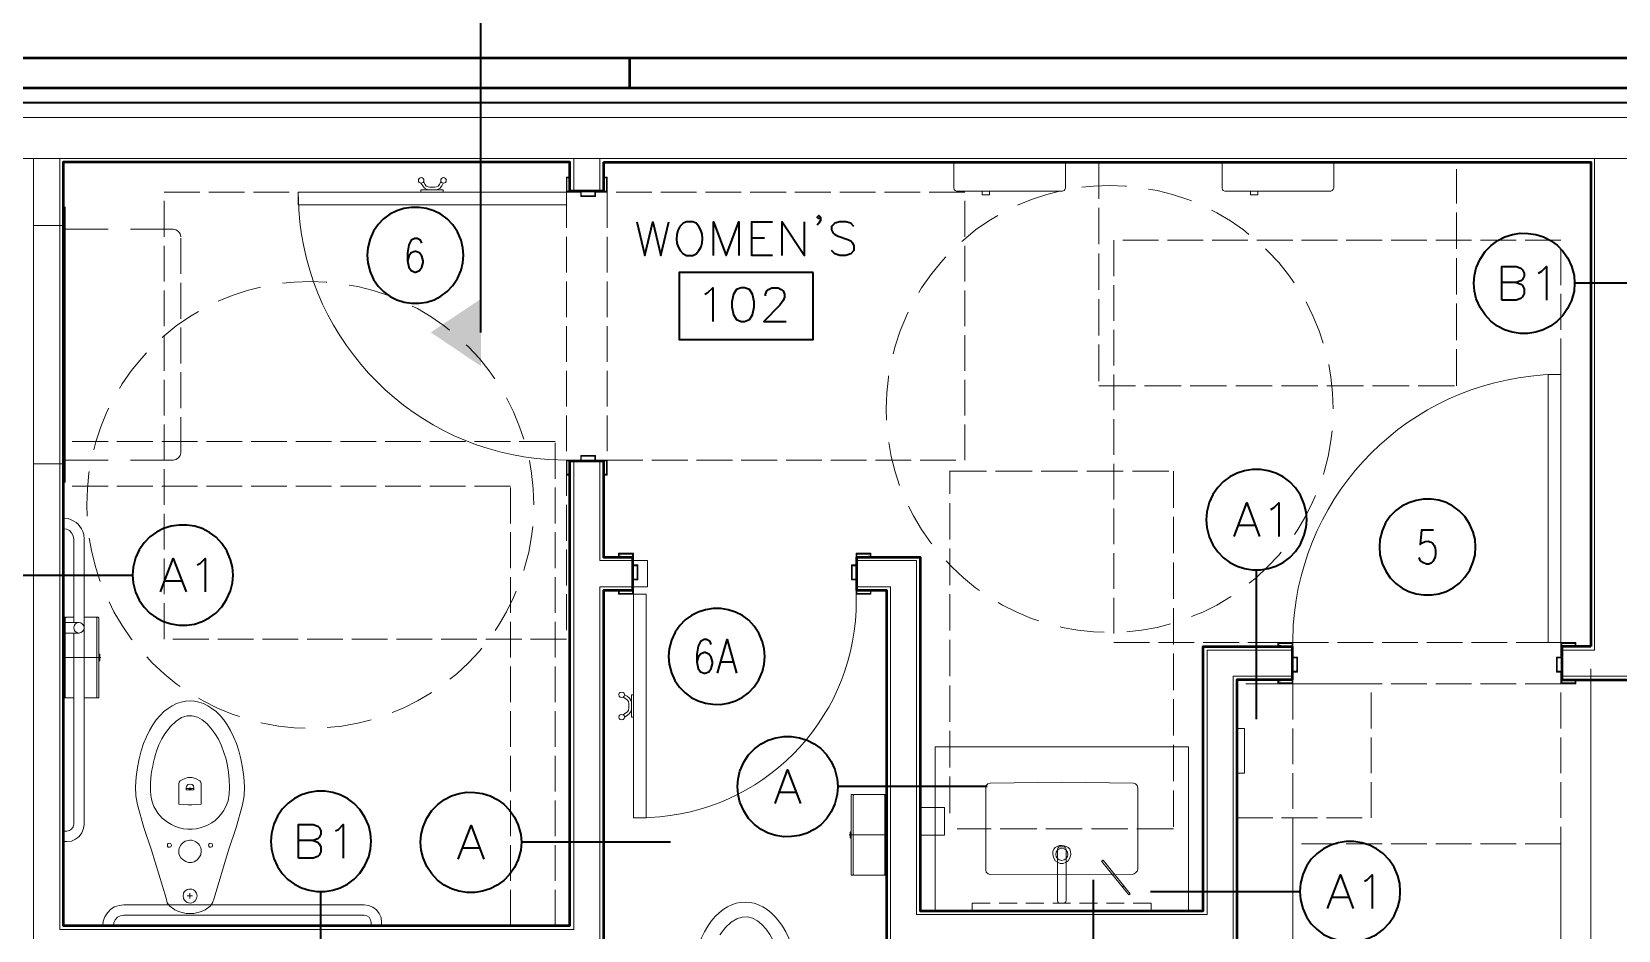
# Model space of a CAD drawing. Header units: inches. Extents: x 5 to 516, y -193 to 129.
# Drawn here: x 199.72 to 217.47, y 73.73 to 83.78 of the extents above; entities that cross this region are included whole.
import ezdxf

# ---------------------------------------------------------------- set-up
doc = ezdxf.new("R2010")
doc.units = ezdxf.units.IN
doc.header["$MEASUREMENT"] = 0
doc.linetypes.add('PDF_IMPORT', pattern=[1, 0.8, -0.2])
doc.layers.add('PDF2_Geometry', color=7, linetype='Continuous')
doc.layers.add('PDF2_Solid Fills', color=7, linetype='Continuous')

msp = doc.modelspace()

# ---------------------------------------------------------------- linework, layer by layer
at = {"layer": 'PDF2_Geometry', "lineweight": 35}
for points in [[(204.7453438, 80.4134199), (204.7453438, 85.1700871)], [(193.2120109, 82.9834207), (221.992012, 82.9834207)], [(206.4886775, 81.6500872), (206.5786775, 81.2734205), (206.6686775, 81.6500872), (206.7586775, 81.2734205), (206.8486775, 81.6500872)], [(207.152012, 81.6334206), (207.1153453, 81.6500872), (207.0453453, 81.6500872), (207.0086786, 81.6334206), (206.972012, 81.5967539)], [(207.3486765, 81.2734189), (207.3486765, 81.6500856), (207.4886765, 81.2734189), (207.6320099, 81.6500856), (207.6320099, 81.2734189)], [(208.0086795, 81.2734189), (207.7753462, 81.2734189), (207.7753462, 81.6500856), (208.0086795, 81.6500856)], [(208.1153459, 81.2734189), (208.1153459, 81.6500856), (208.365346, 81.2734189), (208.365346, 81.6500856)], [(208.5453454, 81.7034184), (208.5253454, 81.6867517), (208.5086788, 81.7034184), (208.5253454, 81.7200851), (208.5453454, 81.7034184), (208.5453454, 81.6667517), (208.5253454, 81.6334184), (208.5086788, 81.6134184)], [(208.9186772, 81.5967493), (208.8820105, 81.633416), (208.8286772, 81.6500826), (208.7586772, 81.6500826), (208.7053438, 81.633416), (208.6686771, 81.5967493), (208.6686771, 81.5600826), (208.6853438, 81.523416), (208.7053438, 81.5067493), (208.7420105, 81.4900826), (208.8486772, 81.4534159), (208.8820105, 81.4367493), (208.9020105, 81.4167493), (208.9186772, 81.3834159), (208.9186772, 81.3300826), (208.8820105, 81.2934159), (208.8286772, 81.2734159), (208.7586772, 81.2734159), (208.7053438, 81.2934159), (208.6686771, 81.3300826)], [(204.0853434, 81.4100834), (204.0720101, 81.4467501), (204.0320101, 81.4634168), (204.0053434, 81.4634168), (203.9653434, 81.4467501), (203.9386768, 81.3934168), (203.9253434, 81.3034167), (203.9253434, 81.2134167), (203.9386768, 81.1434167), (203.9653434, 81.1067501), (204.0053434, 81.0867501), (204.0186768, 81.0867501), (204.0586768, 81.1067501), (204.0853434, 81.1434167), (204.0986768, 81.1967501), (204.0986768, 81.2134167), (204.0853434, 81.2667501), (204.0586768, 81.3034167), (204.0186768, 81.3200834), (204.0053434, 81.3200834), (203.9653434, 81.3034167), (203.9386768, 81.2667501), (203.9253434, 81.2134167)], [(207.7753462, 81.4700878), (207.9186795, 81.4700878)], [(203.4820114, 81.3600821), (203.4753448, 81.2767487), (203.4820114, 81.190082)], [(204.5253448, 81.110082), (204.5453448, 81.190082), (204.5520115, 81.2767487), (204.5453448, 81.3600821), (204.5253448, 81.4434154)], [(207.0453453, 81.2734205), (207.1153453, 81.2734205), (207.152012, 81.2934205)], [(215.8786804, 80.7900812), (215.8586804, 80.8734145), (215.8520138, 80.9634145), (215.8586804, 81.0500812), (215.8786804, 81.1367479)], [(216.1653479, 80.7734189), (216.1653479, 81.1500856), (216.325348, 81.1500856), (216.3786813, 81.1334189), (216.395348, 81.1134189), (216.415348, 81.0767522), (216.415348, 81.0434189), (216.395348, 81.0067522), (216.3786813, 80.9900856), (216.325348, 80.9700856), (216.1653479, 80.9700856)], [(216.5753482, 81.0767501), (216.6120149, 81.0967501), (216.6653483, 81.1500834), (216.6653483, 80.7734167)], [(216.3253482, 80.9700877), (216.3786816, 80.9534211), (216.3953482, 80.9367544), (216.4153482, 80.9000877), (216.4153482, 80.8467544), (216.3953482, 80.8100877), (216.3786816, 80.793421), (216.3253482, 80.773421), (216.1653482, 80.773421)], [(216.9720139, 81.0500812), (216.9786806, 80.9634145), (216.9720139, 80.8734145)], [(218.645349, 80.9634145), (216.9786822, 80.9634145)], [(207.2486806, 80.8400828), (207.2853472, 80.8600828), (207.3386806, 80.9134162), (207.3386806, 80.5367495)], [(207.9286801, 80.8234202), (207.9286801, 80.8400869), (207.9453467, 80.8767536), (207.9620134, 80.8934202), (207.9986801, 80.9134202), (208.0720134, 80.9134202), (208.1053468, 80.8934202), (208.1253468, 80.8767536), (208.1420134, 80.8400869), (208.1420134, 80.8067536), (208.1253468, 80.7700869), (208.0886801, 80.7167536), (207.9086801, 80.5367535), (208.1586801, 80.5367535)], [(213.1720141, 78.130081), (213.3120141, 78.5067477), (213.4553475, 78.130081)], [(213.5820144, 78.433419), (213.6186811, 78.453419), (213.6720144, 78.5067523), (213.6720144, 78.1300856)], [(213.9553451, 78.1434203), (213.9753451, 78.230087), (213.9820117, 78.3167536), (213.9753451, 78.4067536), (213.9553451, 78.4934203)], [(212.865345, 78.4067536), (212.8586784, 78.3167536), (212.865345, 78.230087)], [(213.2253453, 78.2567493), (213.4020119, 78.2567493)], [(214.8020129, 78.096749), (214.7953463, 78.0134157), (214.8020129, 77.926749)], [(215.3986785, 78.2000815), (215.2653452, 78.2000815), (215.2520118, 78.0400815), (215.2653452, 78.0567482)], [(215.8453463, 77.846749), (215.8653463, 77.926749), (215.872013, 78.0134157), (215.8653463, 78.096749), (215.8453463, 78.1800824)], [(200.8553443, 77.7867517), (200.8486776, 77.6967517), (200.8553443, 77.610085)], [(201.1620102, 77.5100858), (201.3053435, 77.8834192), (201.4486768, 77.5100858)], [(201.5720105, 77.813417), (201.6086771, 77.8300837), (201.6620105, 77.883417), (201.6620105, 77.5100837)], [(201.9453444, 77.5234183), (201.9686777, 77.610085), (201.9753444, 77.6967517), (201.9686777, 77.7867517), (201.9453444, 77.870085)], [(213.4220141, 76.0867526), (213.4220141, 77.7567527)], [(215.2520118, 77.8600815), (215.2386785, 77.8967482)], [(199.1786794, 77.6967517), (200.8486795, 77.6967517)], [(201.2153413, 77.6334175), (201.3953413, 77.6334175)], [(206.8520136, 76.873418), (206.845347, 76.7867513), (206.8520136, 76.703418)], [(207.3220109, 76.9234159), (207.3086776, 76.9567492), (207.2686776, 76.9767492), (207.2420109, 76.9767492), (207.2020109, 76.9567492), (207.1753442, 76.9034159), (207.1620109, 76.8134158), (207.1620109, 76.7267492), (207.1753442, 76.6534158), (207.2020109, 76.6167492), (207.2420109, 76.6000825), (207.2553442, 76.6000825), (207.2953442, 76.6167492), (207.3220109, 76.6534158), (207.3353443, 76.7067492), (207.3353443, 76.7267492), (207.3220109, 76.7800825), (207.2953442, 76.8134158), (207.2553442, 76.8334158), (207.2420109, 76.8334158), (207.2020109, 76.8134158), (207.1753442, 76.7800825), (207.1620109, 76.7267492)], [(207.3920115, 76.6000855), (207.4986781, 76.9767522), (207.6053448, 76.6000855)], [(207.895347, 76.6200847), (207.915347, 76.703418), (207.9220137, 76.7867513), (207.915347, 76.873418), (207.895347, 76.953418)], [(207.4320098, 76.726747), (207.5653432, 76.726747)], [(207.6420126, 75.1567493), (207.6220126, 75.243416), (207.6153459, 75.333416), (207.6220126, 75.4200827), (207.6420126, 75.5067493)], [(208.0353424, 75.1434135), (208.1753424, 75.5200802), (208.3186758, 75.1434135)], [(208.7320127, 75.4200827), (208.7386793, 75.333416), (208.7320127, 75.243416)], [(208.0886804, 75.2700818), (208.265347, 75.2700818)], [(210.4086811, 75.333416), (208.738681, 75.333416)], [(202.7053452, 74.5334146), (202.7053452, 74.9067479), (202.8686786, 74.9067479), (202.9220119, 74.8900813), (202.9386786, 74.8734146), (202.9553453, 74.8367479), (202.9553453, 74.8000813), (202.9386786, 74.7634146), (202.9220119, 74.7467479), (202.8686786, 74.7300813), (202.7053452, 74.7300813)], [(203.1186753, 74.8367525), (203.1520087, 74.8534192), (203.205342, 74.9067526), (203.205342, 74.5334192)], [(203.4920128, 74.5467539), (203.5120128, 74.6334206), (203.5186795, 74.7200872), (203.5120128, 74.8067539), (203.4920128, 74.8934206)], [(204.4920139, 74.5200818), (204.6353473, 74.8967485), (204.7786806, 74.5200818)], [(202.4020127, 74.8067539), (202.3953461, 74.7200872), (202.4020127, 74.6334206)], [(202.8686753, 74.7300834), (202.9220087, 74.7100834), (202.9386753, 74.6934168), (202.955342, 74.6567501), (202.955342, 74.6034168), (202.9386753, 74.5667501), (202.9220087, 74.5500834), (202.8686753, 74.5334167), (202.705342, 74.5334167)], [(204.0986773, 74.5367509), (204.0786773, 74.6200842), (204.0720107, 74.7100842), (204.0786773, 74.7967509), (204.0986773, 74.8834176)], [(205.1920107, 74.7967509), (205.1986775, 74.7100842), (205.1920107, 74.6200842)], [(206.8653458, 74.7100842), (205.198679, 74.7100842)], [(204.5453451, 74.6467501), (204.7253451, 74.6467501)], [(211.595347, 74.2900877), (211.595347, 72.6200877)], [(213.9120166, 74.2467495), (213.90535, 74.1600828), (213.9120166, 74.0700828)], [(214.2153424, 73.9700872), (214.3586757, 74.3467539), (214.5020091, 73.9700872)], [(214.6286793, 74.2734184), (214.6620126, 74.2934184), (214.7153459, 74.3467517), (214.7153459, 73.970085)], [(215.0020167, 73.9834162), (215.0220167, 74.0700828), (215.0286834, 74.1600828), (215.0220167, 74.2467495), (215.0020167, 74.3334162)], [(202.9553453, 72.4867496), (202.9553453, 74.1567497)], [(212.2353482, 74.1600828), (213.9053482, 74.1600828)], [(214.2686803, 74.0967487), (214.4486803, 74.0967487)]]:
    msp.add_lwpolyline(points, dxfattribs=at)
at = {"layer": 'PDF2_Geometry', "lineweight": 50}
for points in [[(193.2120109, 83.4834207), (221.992012, 83.4834207), (221.992012, 82.816754)], [(206.4086808, 83.4834207), (206.4086808, 83.1500874)], [(193.2120109, 83.1500874), (221.992012, 83.1500874)], [(206.1186807, 82.316754), (206.1186807, 81.9934206), (205.742014, 81.9934206), (205.742014, 82.316754), (200.0753469, 82.316754), (200.0753469, 73.7767532), (205.742014, 73.7767532), (205.742014, 78.9767537), (206.1186807, 78.9767537), (206.1186807, 77.9000869), (206.442014, 77.9000869), (206.442014, 77.5267535), (206.1186807, 77.5267535), (206.1186807, 71.526753)], [(206.1186756, 82.316754), (217.1586765, 82.316754), (217.1586765, 76.9000869)], [(209.2853476, 71.526753), (209.2853476, 77.5267535), (208.9520142, 77.5267535), (208.9520142, 77.9000869), (209.658681, 77.9000869), (209.658681, 73.9434199), (212.8253479, 73.9434199), (212.8253479, 76.9000869), (213.8186816, 76.9000869), (213.8186816, 76.5267534), (213.2020146, 76.5267534), (213.2020146, 70.6500864)], [(217.1586816, 76.9000869), (216.8353483, 76.9000869), (216.8353483, 76.5267535)], [(216.8353445, 76.5267483), (217.9853446, 76.5267483)]]:
    msp.add_lwpolyline(points, dxfattribs=at)
at = {"layer": 'PDF2_Geometry', "lineweight": 9}
for points in [[(193.2120109, 82.3600821), (221.992012, 82.3600821), (221.992012, 82.8167488)], [(221.9920153, 82.816754), (193.2120143, 82.816754)], [(193.2120109, 57.3167486), (217.2020132, 57.3167486), (217.2020132, 64.4000825), (199.7420115, 64.4000825), (199.7420115, 82.3600838)], [(200.0353418, 82.3600821), (200.0353418, 73.7334148), (205.7853422, 73.7334148), (205.7853422, 78.9767484), (206.0753423, 78.9767484), (206.0753423, 77.8600818), (206.6086756, 77.8600818), (206.6086756, 77.5667485), (206.0753423, 77.5667485), (206.0753423, 71.4834147)], [(206.0753474, 82.3600821), (206.0753474, 81.9934154), (205.7853474, 81.9934154), (205.7853474, 82.3600821)], [(217.6586817, 82.3600821), (217.6586817, 76.8600817), (217.9853484, 76.8600817), (217.9853484, 76.5667484), (216.8353483, 76.5667484), (216.8353483, 76.8600817), (217.202015, 76.8600817), (217.202015, 82.3600821)], [(209.3253426, 71.4834147), (209.3253426, 77.5667485), (208.9520091, 77.5667485), (208.9520091, 77.8600818), (209.6186759, 77.8600818), (209.6186759, 73.9000815), (212.8686761, 73.9000815), (212.8686761, 76.8600817), (213.8186765, 76.8600817), (213.8186765, 76.5667484), (213.1586762, 76.5667484), (213.1586762, 70.6100812)]]:
    msp.add_lwpolyline(points, dxfattribs=at)
at = {"layer": 'PDF2_Geometry', "lineweight": 15}
for points in [[(210.0353426, 82.316754), (210.0353426, 82.0267539), (210.0386759, 82.0100873), (210.0486759, 82.0000873), (210.0653426, 81.9934206), (211.2520093, 81.9934206), (211.2686761, 82.0000873), (211.2786759, 82.0100873), (211.2853427, 82.0267539), (211.2853427, 82.316754)], [(213.0353428, 82.316754), (213.0353428, 82.0267539), (213.0386761, 82.0100873), (213.0486761, 82.0000873), (213.0653428, 81.9934206), (214.2520096, 81.9934206), (214.2686763, 82.0000873), (214.2786762, 82.0100873), (214.2853429, 82.0267539), (214.2853429, 82.316754)], [(204.0753472, 81.9834163), (204.0753472, 82.0067496), (204.3253473, 82.0067496), (204.3253473, 81.9834163)], [(206.5953423, 77.4834202), (206.5953423, 74.98342), (206.4520089, 74.98342), (206.4520089, 77.4834202)], [(217.1586816, 71.0400862), (217.1586816, 76.6500868)], [(206.3220108, 76.3900838), (206.3353442, 76.3867505), (206.3486775, 76.3767505), (206.3520108, 76.3600838), (206.3486775, 76.3434172), (206.3353442, 76.3334172), (206.3220108, 76.3300838), (206.3053442, 76.3334172), (206.2920108, 76.3434172), (206.2886775, 76.3600838), (206.2920108, 76.3767505), (206.3053442, 76.3867505)], [(206.42868, 76.1100816), (206.42868, 76.3600817), (206.4520133, 76.3600817), (206.4520133, 76.1100816)], [(206.3220108, 76.1400838), (206.3353442, 76.1367505), (206.3486775, 76.1267505), (206.3520108, 76.1100838), (206.3486775, 76.0934171), (206.3353442, 76.0834171), (206.3220108, 76.0800838), (206.3053442, 76.0834171), (206.2920108, 76.0934171), (206.2886775, 76.1100838), (206.2920108, 76.1267505), (206.3053442, 76.1367505)], [(213.2020095, 75.9834201), (213.2020095, 75.4834201), (213.2853428, 75.4834201), (213.2853428, 75.9834201)], [(212.6586813, 73.9434148), (212.6586813, 75.7767483), (209.8253477, 75.7767483), (209.8253477, 73.9434148)], [(209.93201, 74.7900878), (209.93201, 75.0967545), (209.6586767, 75.0967545), (209.6586767, 74.7900878)], [(212.0086771, 74.1334173), (211.7053438, 74.510084), (211.6886771, 74.4967506), (211.9920105, 74.1200839)], [(201.4620091, 74.1100815), (201.5220091, 74.1100815)], [(201.4920137, 74.1400861), (201.4920137, 74.0800861)]]:
    msp.add_lwpolyline(points, close=True, dxfattribs=at)
at = {"layer": 'PDF2_Geometry', "linetype": 'PDF_IMPORT', "lineweight": 15, "ltscale": 0.51}
for points in [[(215.4820118, 82.316754), (211.6586812, 82.3200873)], [(211.6586812, 82.316754), (211.6586812, 79.8167521), (215.6586834, 79.8167538), (215.6586815, 82.240084)], [(209.9920144, 75.0367512), (209.9920144, 78.8634152)], [(209.9920144, 78.8600819), (212.4920094, 78.8600819), (212.4920146, 74.8600829), (210.0720141, 74.8600815)]]:
    msp.add_lwpolyline(points, dxfattribs=at)
at = {"layer": 'PDF2_Geometry', "linetype": 'PDF_IMPORT', "lineweight": 15, "ltscale": 0.5}
for points in [[(205.7020089, 81.9834206), (205.7020089, 76.9834202), (201.2020085, 76.9834202), (201.2020085, 81.9834206), (205.7020089, 81.9834206)], [(210.1586811, 81.9834206), (206.1586756, 81.9834206), (206.1586807, 78.9834204), (210.1586759, 78.9834204), (210.1586811, 81.9834206)], [(201.3886812, 79.0667537), (201.3886812, 81.4834206)], [(216.8253483, 76.943415), (216.8253483, 81.4434154), (211.8253479, 81.4434154), (211.8253479, 76.943415), (216.8253483, 76.943415)], [(205.5753474, 73.7767481), (205.5753474, 79.1934152), (200.0753418, 79.1934152)], [(200.0753469, 73.7767481), (205.0753473, 73.7767481), (205.0753473, 78.6934203), (200.0753469, 78.6934152), (200.0753469, 73.7767533)], [(214.7020096, 74.98342), (214.7020096, 76.4834202), (213.2020095, 76.4834202), (213.2020095, 74.98342), (214.7020096, 74.98342)], [(216.8253483, 72.4834198), (216.8253483, 76.483415), (213.825348, 76.4834202), (213.825348, 72.4834147), (216.8253483, 72.4834198)], [(216.8253483, 70.6934145), (216.8253483, 74.69342), (213.825348, 74.6934149), (213.825348, 70.6934197), (216.8253483, 70.6934145)]]:
    msp.add_lwpolyline(points, dxfattribs=at)
at = {"layer": 'PDF2_Geometry', "lineweight": 15}
for points in [[(202.7020086, 81.9834206), (202.7020086, 81.8400873)], [(204.0753472, 82.0834165), (204.0953472, 82.0534165)], [(204.3253473, 81.9834206), (204.0753472, 81.9834206)], [(204.1753432, 82.0067496), (204.1453432, 82.0100829), (204.1153432, 82.0267496), (204.0953432, 82.0534163)], [(204.1053426, 82.1000859), (204.1220093, 82.0667526)], [(204.2286765, 82.0367518), (204.1753432, 82.0367518), (204.1553432, 82.0400851), (204.1353432, 82.0500851), (204.1220098, 82.0667518)], [(204.2986749, 82.1000859), (204.2820082, 82.0667526), (204.2686749, 82.0500859), (204.2486749, 82.0400859), (204.2286749, 82.0367526)], [(204.3086779, 82.0534211), (204.2886779, 82.0267545), (204.2586779, 82.0100878), (204.2286779, 82.0067545)], [(204.3253473, 82.0834165), (204.3086806, 82.0534165)], [(205.7020089, 81.9834206), (205.7020089, 82.1500873), (205.7420089, 82.1500873)], [(205.862016, 81.9834206), (205.7020159, 81.9834206)], [(205.7353487, 82.1434168), (205.7086821, 82.1434168), (205.7086821, 81.9934168), (205.8686821, 81.9934168), (205.8686821, 81.9400835), (206.0220154, 81.9400835), (206.0220154, 81.9934168), (206.1520154, 81.9934168), (206.1520154, 82.1434168), (206.1253488, 82.1434168)], [(205.7353477, 82.1434141), (205.7353477, 82.1200808)], [(205.7353477, 82.1200851), (205.7420143, 82.1200851)], [(205.742014, 82.1500873), (205.742014, 82.1200873)], [(206.0286826, 81.9834192), (206.0286826, 81.9334192), (205.862016, 81.9334192), (205.862016, 81.9834192)], [(205.9286799, 81.9834206), (205.9286799, 81.9867539)], [(206.0286826, 81.9834206), (206.1586826, 81.9834206)], [(206.1186756, 82.1500873), (206.1586756, 82.1500873)], [(206.1186756, 82.1500851), (206.1186756, 82.1200851), (206.1253423, 82.1200851)], [(206.1253488, 82.1200851), (206.1253488, 82.1434184)], [(206.1586807, 81.9834206), (206.1586807, 82.1500873)], [(210.4353467, 81.9934168), (210.4353467, 81.9534168), (210.3520133, 81.9534168), (210.3520133, 81.9934168)], [(211.2220153, 81.9934168), (211.0753486, 81.9567501), (210.9053486, 81.9000835), (210.7486819, 81.8367501)], [(211.9653422, 82.0500846), (211.9553422, 82.0500846), (211.7786755, 82.0567512), (211.5986755, 82.0500846), (211.4653421, 82.0367512)], [(212.6920132, 81.8834179), (212.6520132, 81.9000845), (212.4820132, 81.9567512), (212.3086799, 82.0000846), (212.2120132, 82.0167512)], [(213.4353469, 81.9934168), (213.4353469, 81.9534168), (213.3520136, 81.9534168), (213.3520136, 81.9934168)], [(200.0953461, 78.7334203), (200.0953461, 81.8167539)], [(210.528683, 81.7200878), (210.4253497, 81.6600878), (210.278683, 81.5600878), (210.1420163, 81.4467544), (210.1253496, 81.4300878)], [(213.3353442, 81.5100861), (213.2753442, 81.5600861), (213.1286775, 81.6600862), (212.9753442, 81.7500862), (212.9186775, 81.7800862)], [(200.0953461, 78.9434152), (199.7420128, 78.9434152), (199.7420128, 81.6100821)], [(199.7420136, 81.6100821), (200.0953469, 81.6100821)], [(200.575347, 81.5667539), (200.0953469, 81.5667539)], [(201.3886812, 81.4834206), (201.3820145, 81.5167539), (201.3653478, 81.5434206), (201.3353478, 81.5600872), (201.3053478, 81.5667539), (200.8253478, 81.5667539)], [(213.8420106, 80.9667511), (213.7786773, 81.0567511), (213.6686773, 81.1934178), (213.5453439, 81.3267512), (213.5220106, 81.3467512)], [(209.9453496, 81.2567495), (209.8886829, 81.1934162), (209.7786829, 81.0567495), (209.6753496, 80.9100828), (209.6453496, 80.8600828)], [(202.2820121, 80.9200864), (202.1320121, 80.8834197), (201.9653454, 80.826753), (201.8086788, 80.7634197)], [(203.0220092, 80.9767473), (203.0153425, 80.9767473), (202.8386759, 80.983414), (202.6586759, 80.9767473), (202.5253425, 80.963414)], [(203.7486803, 80.8100807), (203.7120136, 80.8267473), (203.5420136, 80.883414), (203.3686803, 80.9267473), (203.2720136, 80.943414)], [(214.1653478, 80.293418), (214.1220144, 80.4300847), (214.0520144, 80.5967514), (213.9753478, 80.7534181)], [(201.5886798, 80.6467506), (201.4853465, 80.5867506), (201.3386798, 80.4867506), (201.2020131, 80.3734172), (201.1820131, 80.3567505)], [(204.3953478, 80.4367489), (204.3353478, 80.4867489), (204.1886811, 80.5867489), (204.0353478, 80.6800823), (203.9753478, 80.7067489)], [(209.5253463, 80.6400842), (209.5053463, 80.5967508), (209.4353463, 80.4300842), (209.3786796, 80.2600841), (209.3553463, 80.1734175)], [(204.9020143, 79.8934139), (204.8386809, 79.9834139), (204.7286809, 80.1200806), (204.6053476, 80.253414), (204.5820142, 80.273414)], [(201.0053465, 80.1834191), (200.9486798, 80.1200858), (200.8353464, 79.9834191), (200.7353464, 79.8367524), (200.7053464, 79.7867524)], [(214.2786833, 79.5567508), (214.2720166, 79.7367508), (214.2520166, 79.9134174), (214.2286833, 80.0534175)], [(209.3053485, 79.9267527), (209.3053485, 79.9134193), (209.2853485, 79.7367527), (209.2786818, 79.5567527), (209.2820151, 79.430086)], [(216.8253483, 79.9434153), (216.6820149, 79.9434153)], [(205.2253446, 79.2200876), (205.178678, 79.3567543), (205.1120113, 79.5234209), (205.0320113, 79.6800876)], [(200.5853432, 79.5667537), (200.5620098, 79.5234204), (200.4953432, 79.3567537), (200.4386765, 79.190087), (200.4153432, 79.100087)], [(209.3086783, 79.183419), (209.335345, 79.0267523), (209.3786783, 78.853419), (209.4286783, 78.7000856)], [(214.1686776, 78.8234201), (214.1786776, 78.8534201), (214.2220109, 79.0267534), (214.2520109, 79.2000868), (214.2653443, 79.3134201)], [(200.0953461, 78.9834204), (200.5753462, 78.9834204)], [(200.825347, 78.9834204), (201.305347, 78.9834204)], [(201.3053478, 78.9834204), (201.3353478, 78.990087), (201.3653478, 79.010087), (201.3820145, 79.0367537), (201.3886812, 79.0667537)], [(205.3386801, 78.4834203), (205.3320135, 78.6634203), (205.3120135, 78.840087), (205.2886801, 78.980087)], [(205.862016, 78.9834204), (205.7020159, 78.9834204)], [(205.7353487, 78.8267472), (205.7086821, 78.8267472), (205.7086821, 78.9767472), (205.8686821, 78.9767472), (205.8686821, 79.0300805), (206.0220154, 79.0300805), (206.0220154, 78.9767472), (206.1520154, 78.9767472), (206.1520154, 78.8267472), (206.1253488, 78.8267472)], [(206.0286826, 78.9834182), (206.0286826, 79.0367515), (205.862016, 79.0367515), (205.862016, 78.9834182)], [(205.9286799, 78.9834204), (205.9286799, 78.9867537)], [(206.0286826, 78.9834204), (206.1586826, 78.9834204)], [(206.1586807, 78.9834204), (206.1586807, 78.8167537)], [(200.3653453, 78.8567521), (200.362012, 78.8400854), (200.3453453, 78.6634187), (200.3386787, 78.4834187), (200.342012, 78.356752)], [(205.7353477, 78.8500857), (205.7420143, 78.8500857)], [(205.7353477, 78.8267499), (205.7353477, 78.8500832)], [(206.1186756, 78.8167523), (206.1186756, 78.8500857), (206.1253423, 78.8500857)], [(206.1186756, 78.8167537), (206.1586756, 78.8167537)], [(206.1253488, 78.8500857), (206.1253488, 78.8267523)], [(209.5286829, 78.4700875), (209.5853496, 78.3600875), (209.6753496, 78.2067542), (209.7786829, 78.0600875), (209.7886829, 78.0467542)], [(213.8453472, 78.1534168), (213.8820139, 78.2067501), (213.9720139, 78.3600834), (214.0520139, 78.5200835), (214.0820139, 78.5900835)], [(200.1286776, 78.3300856), (200.0753442, 78.333419)], [(200.1920122, 78.1000856), (200.1853456, 78.1367523), (200.1686789, 78.1700856), (200.1453456, 78.1967523), (200.1120122, 78.2134189), (200.0753456, 78.2167523)], [(200.1920122, 77.1667495), (200.1920122, 78.1000828)], [(200.3086776, 78.1000856), (200.3053442, 78.1534189)], [(200.3086776, 75.4567545), (200.3086776, 74.9134211), (200.3086776, 78.1000882)], [(200.3653453, 78.1100818), (200.3953453, 77.9534151), (200.4386787, 77.7800818), (200.4886787, 77.6267484)], [(205.2253446, 77.7500829), (205.2353446, 77.7800829), (205.2820113, 77.9534162), (205.3120113, 78.1300829), (205.3253446, 78.2400829)], [(206.2853423, 77.9000869), (206.2853423, 77.9434203)], [(206.4520089, 77.9434151), (206.2853423, 77.9434151)], [(206.2853444, 77.9000869), (206.3153444, 77.9000869), (206.3153444, 77.9100869)], [(206.3153444, 77.9100831), (206.2920111, 77.9100831)], [(206.2920127, 77.5167498), (206.2920127, 77.4934164), (206.4420127, 77.4934164), (206.4420127, 77.6534165), (206.4953461, 77.6534165), (206.4953461, 77.8034165), (206.4420127, 77.8034165), (206.4420127, 77.9334165), (206.2920127, 77.9334165), (206.2920127, 77.9100831)], [(206.4520089, 77.813417), (206.4520089, 77.943417)], [(209.1020092, 77.5167498), (209.1020092, 77.4934164), (208.9520091, 77.4934164), (208.9520091, 77.6534165), (208.8986758, 77.6534165), (208.8986758, 77.8034165), (208.9520091, 77.8034165), (208.9520091, 77.9334165), (209.1020092, 77.9334165), (209.1020092, 77.9100831)], [(208.9420129, 77.813417), (208.9420129, 77.943417)], [(208.9420129, 77.9434151), (209.1086796, 77.9434151)], [(209.1086775, 77.9000869), (209.0786775, 77.9000869), (209.0786775, 77.9100869)], [(209.0786775, 77.9100831), (209.1020108, 77.9100831)], [(209.1086796, 77.9000869), (209.1086796, 77.9434203)], [(213.3386808, 77.606752), (213.4153475, 77.666752), (213.5453475, 77.7900853), (213.6686808, 77.9200853), (213.6953475, 77.9534186)], [(206.4520103, 77.813417), (206.5020103, 77.813417), (206.5020103, 77.6467503), (206.4520103, 77.6467503)], [(208.9420116, 77.813417), (208.8920116, 77.813417), (208.8920116, 77.6467503), (208.9420116, 77.6467503)], [(209.9486794, 77.856752), (210.0120128, 77.7900853), (210.1420128, 77.666752), (210.2786794, 77.556752), (210.3220128, 77.5267519)], [(206.4520089, 77.7134143), (206.4520089, 77.7167476)], [(206.4520089, 77.6467503), (206.4520089, 77.483417)], [(208.9420129, 77.7134143), (208.9420129, 77.7167476)], [(208.9420129, 77.6467503), (208.9420129, 77.483417)], [(200.5886798, 77.4000869), (200.6420131, 77.2867536), (200.7353464, 77.1334202), (200.8353464, 76.9867535), (200.8453464, 76.9734202)], [(204.9053441, 77.0800863), (204.9420107, 77.1334197), (205.0320107, 77.286753), (205.1120107, 77.446753), (205.1420107, 77.516753)], [(206.4520089, 77.4834202), (206.2853423, 77.4834202), (206.2853423, 77.5267536)], [(206.2853423, 77.5267484), (206.3153423, 77.5267484)], [(206.2920154, 77.5167522), (206.3153488, 77.5167522)], [(206.3153444, 77.5167522), (206.3153444, 77.5267522)], [(209.0786775, 77.5167522), (209.0786775, 77.5267522)], [(209.1020132, 77.5167522), (209.0786799, 77.5167522)], [(210.5320128, 77.3934137), (210.5786795, 77.3634137), (210.7386795, 77.2834137), (210.9053462, 77.2134137), (210.9853462, 77.186747)], [(212.6953498, 77.2334202), (212.8186832, 77.2834202), (212.9753499, 77.3634202), (213.1286832, 77.4534202), (213.1386832, 77.4600869)], [(200.0953467, 77.226747), (200.0820133, 77.226747), (200.07868, 77.2234137), (200.0753467, 77.2200804)], [(200.0753469, 77.2200863), (200.0753469, 76.3300863), (200.0786803, 76.3267529), (200.0820136, 76.3267529)], [(200.0953461, 77.226747), (200.0953461, 76.3267469)], [(200.0953461, 77.2200874), (200.0986794, 77.2200874)], [(200.0986759, 77.2200874), (200.1020093, 77.2234208)], [(200.192009, 77.226747), (200.1053423, 77.226747), (200.102009, 77.226747), (200.102009, 77.2234137)], [(200.3086776, 77.226747), (200.4420109, 77.226747)], [(200.4420155, 77.2267506), (200.4453489, 77.2267506), (200.4453489, 77.2234172), (200.4486822, 77.2200839)], [(200.4520085, 77.2200874), (200.4486751, 77.2200874)], [(200.4653418, 77.226747), (200.4520085, 77.226747), (200.4520085, 76.3267469), (200.4653418, 76.3267469)], [(200.4653413, 76.3267497), (200.4686746, 76.3267497), (200.4720079, 76.330083), (200.4720079, 77.2200831)], [(200.4720144, 77.2200874), (200.4653478, 77.2267541)], [(200.2520098, 77.1667495), (200.0753431, 77.1667495)], [(200.2520098, 77.0500842), (200.0753431, 77.0500842)], [(200.1920122, 74.9134195), (200.1920122, 77.0500863)], [(211.2253451, 77.1200847), (211.2486784, 77.113418), (211.4220118, 77.083418), (211.5986785, 77.063418), (211.7186785, 77.0600847)], [(211.9686788, 77.063417), (212.1353454, 77.083417), (212.3086788, 77.113417), (212.4586788, 77.153417)], [(204.3986776, 76.5334147), (204.4753443, 76.5934147), (204.6053443, 76.7167481), (204.7286776, 76.8467481), (204.7553443, 76.8800814)], [(213.6686775, 76.9100831), (213.6920109, 76.9100831)], [(213.6686816, 76.9100855), (213.6686816, 76.9334188), (213.8186816, 76.9334188), (213.8186816, 76.7734188), (213.872015, 76.7734188), (213.872015, 76.6234188), (213.8186816, 76.6234188), (213.8186816, 76.4934188), (213.6686816, 76.4934188), (213.6686816, 76.5167521)], [(213.6920133, 76.9100831), (213.6920133, 76.9000831)], [(213.825348, 76.780085), (213.825348, 76.9434183)], [(216.9853445, 76.9100855), (216.9853445, 76.9334188), (216.8353445, 76.9334188), (216.8353445, 76.7734188), (216.7820111, 76.7734188), (216.7820111, 76.6234188), (216.8353445, 76.6234188), (216.8353445, 76.4934188), (216.9853445, 76.4934188), (216.9853445, 76.5167521)], [(216.8253483, 76.780085), (216.8253483, 76.9434183)], [(216.8253483, 76.943415), (216.9920149, 76.943415), (216.9920149, 76.9000817)], [(216.9620128, 76.9100831), (216.9620128, 76.9000831)], [(216.9920149, 76.9000869), (216.9620149, 76.9000869)], [(216.9853486, 76.9100831), (216.9620152, 76.9100831)], [(200.0720103, 76.7767484), (200.4953437, 76.7767484)], [(200.4720144, 76.8134169), (200.4786811, 76.8134169)], [(200.4720144, 76.7400866), (200.4786811, 76.7400866)], [(200.4820106, 76.8100803), (200.4786773, 76.8134137)], [(200.4786808, 76.7400866), (200.4820142, 76.7434199)], [(200.4820139, 76.8100874), (200.4853472, 76.8034207), (200.4853472, 76.7500874)], [(200.4820139, 76.7434196), (200.4853472, 76.746753), (200.4853472, 76.7500863)], [(200.4853472, 76.8034175), (200.4853472, 76.8000841), (200.4853472, 76.7500841)], [(200.4853472, 76.7500828), (200.4853472, 76.7534161)], [(201.0086763, 76.7834148), (201.0686763, 76.7167481), (201.2020096, 76.5934147), (201.3386763, 76.4834147), (201.3820096, 76.4534147)], [(213.8253459, 76.6134183), (213.8786792, 76.6134183), (213.8786792, 76.780085), (213.8253459, 76.780085)], [(213.825348, 76.7134142), (213.825348, 76.7167475)], [(216.8253469, 76.6134183), (216.7753469, 76.6134183), (216.7753469, 76.780085), (216.8253469, 76.780085)], [(216.8253483, 76.7134142), (216.8253483, 76.7167475)], [(213.65868, 76.5267483), (213.6920133, 76.5267483), (213.6920133, 76.5167483)], [(213.6586813, 76.5267483), (213.6586813, 76.483415)], [(213.825348, 76.4834202), (213.6586813, 76.4834202)], [(213.6920133, 76.5167521), (213.66868, 76.5167521)], [(213.825348, 76.6134183), (213.825348, 76.4834183)], [(216.8253483, 76.6134183), (216.8253483, 76.4834183)], [(216.8253483, 76.4834202), (216.9920149, 76.4834202)], [(216.9920128, 76.5267483), (216.9620128, 76.5267483), (216.9620128, 76.5167483)], [(216.9620128, 76.5167521), (216.9853461, 76.5167521)], [(216.9920149, 76.5267483), (216.9920149, 76.483415)], [(200.0820133, 76.3267497), (200.0953467, 76.3267497)], [(200.0953461, 76.3300863), (200.0986794, 76.3300863)], [(200.1053458, 76.3267497), (200.1020125, 76.3267497), (200.1020125, 76.330083), (200.0986792, 76.330083)], [(200.1053423, 76.3267497), (200.192009, 76.3267497)], [(200.3086776, 76.3267497), (200.4420109, 76.3267497)], [(200.4420123, 76.3267497), (200.4453456, 76.3267497)], [(200.4486787, 76.3300863), (200.4453453, 76.3300863), (200.4453453, 76.3267529)], [(200.4520085, 76.3300863), (200.4486751, 76.3300863)], [(201.5886798, 76.3200833), (201.6386798, 76.2900833), (201.7986799, 76.2100833), (201.9653465, 76.1434166), (202.0453465, 76.1167499)], [(203.7520101, 76.160083), (203.8753434, 76.210083), (204.0353434, 76.290083), (204.1886768, 76.380083), (204.1953435, 76.3867497)], [(206.3353436, 76.3334161), (206.368677, 76.3134161), (206.3853436, 76.3000827), (206.3953436, 76.2834161), (206.398677, 76.2600827)], [(206.352013, 76.3600817), (206.382013, 76.343415)], [(206.3820084, 76.3434191), (206.4086751, 76.3200857), (206.4253417, 76.2934191), (206.4286751, 76.2600857)], [(206.4520089, 76.3600817), (206.4520089, 76.1100816)], [(206.3353436, 76.136754), (206.368677, 76.156754)], [(206.352013, 76.1100816), (206.382013, 76.1267483)], [(206.3986778, 76.2600844), (206.3986778, 76.2100844), (206.3953444, 76.186751), (206.3853444, 76.1700844), (206.3686778, 76.156751)], [(206.42868, 76.2100844), (206.4253466, 76.176751), (206.40868, 76.1500844), (206.3820133, 76.126751)], [(202.2853419, 76.0467475), (202.305342, 76.0400808), (202.4820086, 76.0100808), (202.6586753, 75.9900808), (202.7786753, 75.9867475)], [(203.0253458, 75.9934163), (203.1920125, 76.010083), (203.3686792, 76.040083), (203.5186792, 76.080083)], [(201.2120126, 75.9234198), (201.1786793, 75.8667532), (201.1453459, 75.8000865), (201.1186793, 75.7300865)], [(200.8886792, 75.4434195), (200.8820126, 75.3300862)], [(201.6020126, 75.3967502), (201.5620126, 75.4200835), (201.515346, 75.4334168), (201.4686793, 75.4334168), (201.4253459, 75.4200835), (201.3820126, 75.3967502)], [(201.8886793, 75.1034198), (201.9186793, 75.1734198), (201.9320127, 75.2467531), (201.935346, 75.3234198), (201.9320127, 75.4100865), (201.9220127, 75.4934198)], [(202.1020127, 75.3300862), (202.095346, 75.4434195)], [(200.882008, 75.3300862), (200.8853413, 75.2300862), (200.9053413, 75.1300862)], [(201.382008, 75.3967502), (201.372008, 75.3834168), (201.3686747, 75.3634168)], [(201.3686752, 75.3634182), (201.3686752, 75.1367515), (201.4720086, 75.1300848)], [(201.5353419, 75.2967534), (201.5353419, 75.3167534), (201.5320086, 75.3400867), (201.5153419, 75.3567534), (201.4920086, 75.3600867), (201.4686752, 75.3567534), (201.4553419, 75.3400867), (201.4486752, 75.3167534)], [(201.5353419, 75.3034206), (201.5353419, 75.3067539), (201.5286752, 75.3067539), (201.5253419, 75.3100873), (201.5086752, 75.3100873), (201.5020086, 75.3134206), (201.4820086, 75.3134206), (201.4753419, 75.3100873), (201.4620085, 75.3100873), (201.4553419, 75.3067539), (201.4486752, 75.3067539), (201.4486752, 75.3034206)], [(201.4486787, 75.3167534), (201.4486787, 75.2967534)], [(201.4486787, 75.2967474), (201.4920121, 75.2934141), (201.5353454, 75.2967474)], [(201.482011, 75.3067539), (201.4786777, 75.3067539), (201.4786777, 75.3034206), (201.4753443, 75.3034206), (201.4786777, 75.3034206), (201.482011, 75.3000873), (201.502011, 75.3000873), (201.5053443, 75.3034206), (201.5086777, 75.3034206), (201.5053443, 75.3034206), (201.5053443, 75.3067539), (201.502011, 75.3067539)], [(201.5120086, 75.1300848), (201.6186752, 75.1367515), (201.6186752, 75.3634182), (201.6120086, 75.3834182), (201.6020086, 75.3967515)], [(201.7453435, 74.0334145), (201.7620102, 74.0834145), (201.9220102, 74.6200813), (202.0086769, 74.8734146), (202.0786769, 75.1300813), (202.0986769, 75.2300814), (202.1020102, 75.3300813)], [(208.8886818, 75.2367499), (208.8886818, 75.2400832), (208.8920151, 75.2434165)], [(208.8920143, 75.2434163), (208.908681, 75.2434163), (208.908681, 74.3400829), (208.8920143, 74.3400829)], [(208.9153474, 75.2434198), (208.9153474, 75.2400865), (208.912014, 75.2367531)], [(208.9153471, 75.2434163), (209.2553471, 75.2434163), (209.2586805, 75.2434163), (209.2586805, 75.2400829)], [(209.2620135, 75.2400832), (209.2620135, 75.2367499), (209.2586802, 75.2367499), (209.2586802, 75.2400832)], [(209.2620135, 75.2434163), (209.2620135, 74.3400829)], [(209.2620162, 75.2434163), (209.2786829, 75.2434163), (209.2820162, 75.2400829), (209.2853496, 75.2367496)], [(210.3920117, 75.3200832), (210.3986784, 75.3434165), (210.415345, 75.3634165), (210.4420117, 75.3700832)], [(210.3920117, 74.4000867), (210.3920117, 75.3200867)], [(210.4420131, 75.3700846), (211.2420131, 75.3800846), (212.0453466, 75.3700846)], [(212.0453457, 75.3700846), (212.068679, 75.3634179), (212.0853457, 75.3434179), (212.0920124, 75.3200846)], [(212.0920105, 75.3200832), (212.0920105, 74.4167498)], [(200.9053437, 75.1300807), (200.9753437, 74.8734141), (201.0620104, 74.6200807)], [(201.4720145, 75.1300807), (201.5120145, 75.1300807)], [(208.8920116, 74.3400823), (208.8886783, 74.3434156), (208.8886783, 75.236749)], [(208.908681, 75.2367499), (208.9120143, 75.2367499)], [(209.2853425, 75.2367488), (209.2853425, 74.3467487), (209.2820092, 74.3434154), (209.2786758, 74.340082)], [(200.0753453, 74.7167506), (200.1153453, 74.7167506), (200.1653453, 74.7234173), (200.212012, 74.7434173), (200.252012, 74.7734173), (200.282012, 74.8134173), (200.302012, 74.8634173), (200.3086787, 74.9134173)], [(200.1153453, 74.833416), (200.1453453, 74.8400826), (200.1686786, 74.8567493), (200.1853453, 74.883416), (200.192012, 74.913416)], [(201.1320126, 75.0367531), (201.1820126, 74.9800864), (201.2420126, 74.9334198)], [(200.0753469, 74.833416), (200.1153469, 74.833416)], [(209.2886791, 74.7934176), (208.8653457, 74.7934176)], [(208.8786823, 74.8234165), (208.875349, 74.8200832), (208.875349, 74.7667498)], [(208.875349, 74.8200867), (208.875349, 74.8167534), (208.875349, 74.7667534)], [(208.875349, 74.766752), (208.875349, 74.7700853)], [(208.8786823, 74.7600821), (208.875349, 74.7634154), (208.875349, 74.7667487)], [(208.8820086, 74.756749), (208.8786753, 74.7600823)], [(208.8786788, 74.8234198), (208.8820121, 74.8267531)], [(208.8886818, 74.8267496), (208.8820151, 74.8267496)], [(208.8886818, 74.756749), (208.8820151, 74.756749)], [(201.2520104, 74.0100812), (201.2386771, 74.0334145), (201.2253438, 74.0834145), (201.0620104, 74.6200813)], [(201.2786752, 74.6600856), (201.2853419, 74.6767523), (201.2786752, 74.6934189)], [(201.7386769, 74.6600856), (201.7453435, 74.6767523), (201.7386769, 74.6934189)], [(211.1953497, 74.5267482), (211.178683, 74.5500815), (211.1753497, 74.5734149), (211.178683, 74.6000815), (211.1953497, 74.6200815)], [(211.2186787, 74.6600829), (211.2153454, 74.6600829), (211.2086787, 74.6567495), (211.202012, 74.6500829), (211.1986787, 74.6434162), (211.1953454, 74.6367495), (211.1953454, 74.6234162)], [(211.1953497, 74.6200845), (211.2153497, 74.6367512), (211.2420164, 74.6434178), (211.2686831, 74.6367512), (211.2920164, 74.6200845)], [(211.1953497, 74.6234211), (211.1953497, 74.0634211)], [(211.2653435, 74.6600829), (211.2186768, 74.6600829)], [(211.2920158, 74.6234211), (211.2920158, 74.6300878), (211.2886825, 74.6367544), (211.2886825, 74.6434211), (211.2853492, 74.6500878), (211.2786825, 74.6534211), (211.2720158, 74.6600878), (211.2653492, 74.6600878)], [(211.2920158, 74.0634167), (211.2920158, 74.6234168)], [(211.2920158, 74.6200845), (211.3053492, 74.6000845), (211.3086825, 74.5734178), (211.3053492, 74.5500845), (211.2920158, 74.5267512)], [(210.4420131, 74.3500853), (210.4186797, 74.356752), (210.3986797, 74.376752), (210.3920131, 74.4000853)], [(211.1953497, 74.4867498), (211.168683, 74.5034165)], [(211.2920158, 74.5267482), (211.2686825, 74.5134148), (211.2420158, 74.5067482), (211.2153492, 74.5134148), (211.1953492, 74.5267482)], [(211.2920158, 74.4867498), (211.2586825, 74.4734165), (211.2253492, 74.4734165), (211.1953492, 74.4867498)], [(211.3153497, 74.5034165), (211.2920164, 74.4867498)], [(212.0920105, 74.4167493), (212.0886772, 74.3900826), (212.0720105, 74.3700826), (212.0520105, 74.3567493), (212.0286771, 74.3500826)], [(208.908681, 74.3467487), (208.9120143, 74.3467487)], [(208.9120108, 74.3467487), (208.9153441, 74.3434154)], [(209.2553471, 74.3400823), (208.9153471, 74.3400823)], [(208.9153474, 74.3400823), (208.9153474, 74.3434156)], [(209.2553436, 74.3400856), (209.2586769, 74.3434189), (209.2586769, 74.3467522), (209.2620103, 74.3467522)], [(209.2620135, 74.3467487), (209.2620135, 74.350082)], [(209.2786829, 74.3400823), (209.2620162, 74.3400823)], [(212.0286831, 74.3500853), (211.2353497, 74.3434186), (210.4420164, 74.3500853)], [(200.7520098, 74.0100855), (200.6986765, 74.0034189), (200.6486765, 73.9867522), (200.6053432, 73.9600855), (200.5686765, 73.9200855), (200.5386765, 73.8767522), (200.5220098, 73.8267522), (200.5186765, 73.7767522)], [(202.8920111, 74.0100855), (203.4386778, 74.0100855), (200.7520109, 74.0100855)], [(201.4186771, 74.1400815), (201.4153438, 74.1100815), (201.4186771, 74.0800815)], [(201.5486771, 74.0534148), (201.5653438, 74.0800815), (201.5720105, 74.1100815), (201.5653438, 74.1400815), (201.5486771, 74.1634148)], [(201.7620129, 74.0834159), (201.7453462, 74.0334159), (201.7186796, 73.9934159)], [(201.7320107, 74.0100855), (201.7453441, 74.0334189)], [(203.6353448, 73.77675), (203.6353448, 73.8134167), (203.6286781, 73.86675), (203.6086781, 73.9134167), (203.5786781, 73.9534167), (203.5353448, 73.9834167), (203.4886781, 74.0034167), (203.4386781, 74.0100834)], [(211.1953497, 74.0634167), (211.1953497, 74.0500834), (211.198683, 74.0434167), (211.2020164, 74.0400834), (211.2053497, 74.0334167), (211.208683, 74.0300834), (211.2153497, 74.02675), (211.2653497, 74.02675)], [(211.2653435, 74.0267481), (211.2720101, 74.0267481), (211.2753435, 74.0300815), (211.2786768, 74.0334148), (211.2886768, 74.0434148), (211.2886768, 74.0500815), (211.2920102, 74.0567481), (211.2920102, 74.0634148)], [(200.7520098, 73.8934134), (200.7153432, 73.8867468), (200.6820098, 73.8700801), (200.6553432, 73.8434134), (200.6386765, 73.8134134), (200.6353432, 73.7767468)], [(203.4386759, 73.8934134), (200.752009, 73.8934134)], [(203.5186795, 73.8134167), (203.5120128, 73.8434167), (203.4953461, 73.8700834), (203.4686794, 73.88675), (203.4386794, 73.8934167)], [(203.5186795, 73.7767481), (203.5186795, 73.8134148)]]:
    msp.add_lwpolyline(points, dxfattribs=at)
for points in [[(205.742014, 78.850087), (205.7420089, 78.8167537), (205.7020089, 78.8167537), (205.7020089, 78.9834204), (205.5053422, 78.990087, -0.3763558789), (202.7086753, 81.7867539), (202.7020086, 81.9834206), (205.7020089, 81.9834206), (205.7020089, 81.8400871), (202.7020086, 81.8400871)], [(213.6920147, 76.9000869), (213.6586813, 76.9000817), (213.6586813, 76.943415), (213.825348, 76.943415), (213.8320147, 77.1400817, -0.3758939153), (216.6286815, 79.9367487), (216.8253483, 79.9434153), (216.8253483, 76.943415), (216.6820148, 76.943415), (216.6820148, 79.9434153)], [(206.4520127, 74.98342), (206.6320127, 74.9867534, 0.3892653538), (208.9420129, 77.3034202), (208.9420129, 77.4834202), (209.1086796, 77.4834202), (209.1086796, 77.5267484), (209.0786796, 77.5267484)], [(201.5920086, 74.5367482), (201.6120086, 74.5700815), (201.6186752, 74.6100815, 1.140853734), (201.3720085, 74.5700815)], [(201.2253443, 74.0834159), (201.2386776, 74.0334159), (201.2653427, 73.9934162), (201.3220094, 73.9534162, 0.2453431373), (201.6620094, 73.9534162), (201.7186761, 73.9934162)]]:
    msp.add_lwpolyline(points, format="xyb", dxfattribs=at)
at = {"layer": 'PDF2_Geometry', "lineweight": 35}
for points in [[(208.4620121, 81.0834165), (206.962012, 81.0834165), (206.962012, 80.3334164), (208.4620121, 80.3334164)], [(207.6586809, 80.91342), (207.6053475, 80.89342), (207.5720142, 80.8400866), (207.5520142, 80.75342), (207.5520142, 80.7000866), (207.5720142, 80.6100866), (207.6053475, 80.5567533), (207.6586809, 80.5367533), (207.6953475, 80.5367533), (207.7486809, 80.5567533), (207.7853475, 80.6100866), (207.8020142, 80.7000866), (207.8020142, 80.75342), (207.7853475, 80.8400866), (207.7486809, 80.89342), (207.6953475, 80.91342)]]:
    msp.add_lwpolyline(points, close=True, dxfattribs=at)
at = {"layer": 'PDF2_Geometry', "linetype": 'PDF_IMPORT', "lineweight": 15, "ltscale": 0.25}
msp.add_lwpolyline([(210.2420144, 73.9434148), (210.2420144, 74.0267481), (212.2420154, 74.0267481), (212.2420154, 73.9434148)], dxfattribs=at)
at = {"layer": 'PDF2_Geometry', "lineweight": 15}
for centre, radius in [((204.0777268, 82.1134187), 0.0309524), ((204.3277269, 82.1134187), 0.0309524), ((200.2501023, 77.1086435), 0.0585929)]:
    msp.add_circle(centre, radius, dxfattribs=at)
msp.add_arc((211.9943206, 74.1327533), 0.1035541, 122.50289331, 134.33828022, dxfattribs=at)
at = {"layer": 'PDF2_Geometry', "lineweight": 35}
for points in [[(204.5253448, 81.4434154), (204.3434559, 81.978471), (203.5721782, 81.917971), (203.4820114, 81.3600821)], [(207.152012, 81.2934205), (207.2527898, 81.3780872), (207.2489564, 81.5492539), (207.152012, 81.6334206)], [(215.8786804, 81.1367479), (216.0790138, 81.6942479), (216.8598472, 81.6336924), (216.9720139, 81.0500812)], [(206.972012, 81.5967539), (206.9011786, 81.4842539), (206.9249009, 81.3253094), (207.0453453, 81.2734205)], [(203.4820114, 81.190082), (203.5761225, 80.6327487), (204.3442337, 80.5739709), (204.5253448, 81.110082)], [(216.9720139, 80.8734145), (216.8604583, 80.2885256), (216.0731805, 80.2293589), (215.8786804, 80.7900812)], [(213.9553451, 78.4934203), (213.7624006, 79.0513093), (212.9661783, 78.9896426), (212.865345, 78.4067536)], [(215.8453463, 78.1800824), (215.6626796, 78.7133602), (214.892735, 78.6532491), (214.8020129, 78.096749)], [(201.9453444, 77.870085), (201.7546777, 78.4331406), (200.9637887, 78.3698073), (200.8553443, 77.7867517)], [(212.865345, 78.230087), (212.9661783, 77.647198), (213.7624006, 77.5855869), (213.9553451, 78.1434203)], [(215.2653452, 78.0567482), (215.502623, 78.1791926), (215.4551785, 77.6786926), (215.2520118, 77.8600815)], [(214.8020129, 77.926749), (214.895235, 77.3696378), (215.6652352, 77.3108601), (215.8453463, 77.846749)], [(200.8553443, 77.610085), (200.9634553, 77.0273627), (201.7502332, 76.9631961), (201.9453444, 77.5234183)], [(207.895347, 76.953418), (207.715847, 77.4899736), (206.949347, 77.4308625), (206.8520136, 76.873418)], [(206.8520136, 76.703418), (206.9460135, 76.1468069), (207.7142359, 76.0863068), (207.895347, 76.6200847)], [(207.6420126, 75.5067493), (207.834957, 76.0645827), (208.6311793, 76.0029716), (208.7320127, 75.4200827)], [(203.4920128, 74.8934206), (203.2950128, 75.4564762), (202.5064015, 75.3931428), (202.4020127, 74.8067539)], [(204.0986773, 74.8834176), (204.2990107, 75.4409176), (205.0798996, 75.3803621), (205.1920107, 74.7967509)], [(208.7320127, 75.243416), (208.6311793, 74.6605271), (207.834957, 74.5988604), (207.6420126, 75.1567493)], [(215.0020167, 74.3334162), (214.8090722, 74.8913051), (214.0128499, 74.8296385), (213.9120166, 74.2467495)], [(202.4020127, 74.6334206), (202.5050127, 74.0480316), (203.2965128, 73.9853094), (203.4920128, 74.5467539)], [(205.1920107, 74.6200842), (205.0804552, 74.0351953), (204.2931773, 73.9760286), (204.0986773, 74.5367509)], [(213.9120166, 74.0700828), (214.0128499, 73.4871939), (214.8090167, 73.4255272), (215.0020167, 73.9834162)]]:
    msp.add_open_spline(points, degree=3, dxfattribs=at)
at = {"layer": 'PDF2_Geometry', "lineweight": 15}
for points in [[(200.3053442, 78.1534189), (200.2733998, 78.2506412), (200.2258998, 78.2981412), (200.1286776, 78.3300856)], [(202.095346, 75.4434195), (201.963346, 76.5716418), (201.0221793, 76.5726418), (200.8886792, 75.4434195)], [(201.9220127, 75.4934198), (201.8866238, 75.8674754), (201.5471793, 76.4313644), (201.2120126, 75.9234198)], [(201.1186793, 75.7300865), (201.0571793, 75.5289754), (200.9927349, 75.2184753), (201.1320126, 75.0367531)], [(201.502011, 75.3067539), (201.4953443, 75.3067539), (201.4886777, 75.3067539), (201.482011, 75.3067539)], [(201.2420126, 74.9334198), (201.4619571, 74.778642), (201.7802349, 74.8658642), (201.8886793, 75.1034198)], [(201.2786752, 74.6934189), (201.2261196, 74.7254189), (201.2261196, 74.6280856), (201.2786752, 74.6600856)], [(201.7386769, 74.6934189), (201.6861213, 74.7254189), (201.6861213, 74.6280856), (201.7386769, 74.6600856)], [(211.168683, 74.5034165), (211.034183, 74.7326387), (211.4522386, 74.7297498), (211.3153497, 74.5034165)], [(201.3720085, 74.5700815), (201.4106197, 74.4711926), (201.5366752, 74.4526371), (201.5920086, 74.5367482)], [(201.5486771, 74.1634148), (201.4986216, 74.2034704), (201.4536216, 74.1899148), (201.4186771, 74.1400815)], [(208.3053481, 73.1900828), (208.1725703, 74.3225828), (207.2277369, 74.3249717), (207.0986814, 73.1900828)], [(208.1286814, 73.2434196), (208.0904037, 73.6189197), (207.7620148, 74.1798086), (207.4186814, 73.6734197)], [(201.4186771, 74.0800815), (201.4488993, 74.0267481), (201.4998993, 74.0132481), (201.5486771, 74.0534148)]]:
    msp.add_open_spline(points, degree=3, dxfattribs=at)
at = {"layer": 'PDF2_Solid Fills', "lineweight": 35, "transparency": 33554559}
msp.add_solid([(204.1853462, 80.4134199), (204.7453462, 80.7867533), (204.7453462, 80.0367532)], dxfattribs=at)

doc.saveas('drawing.dxf')
